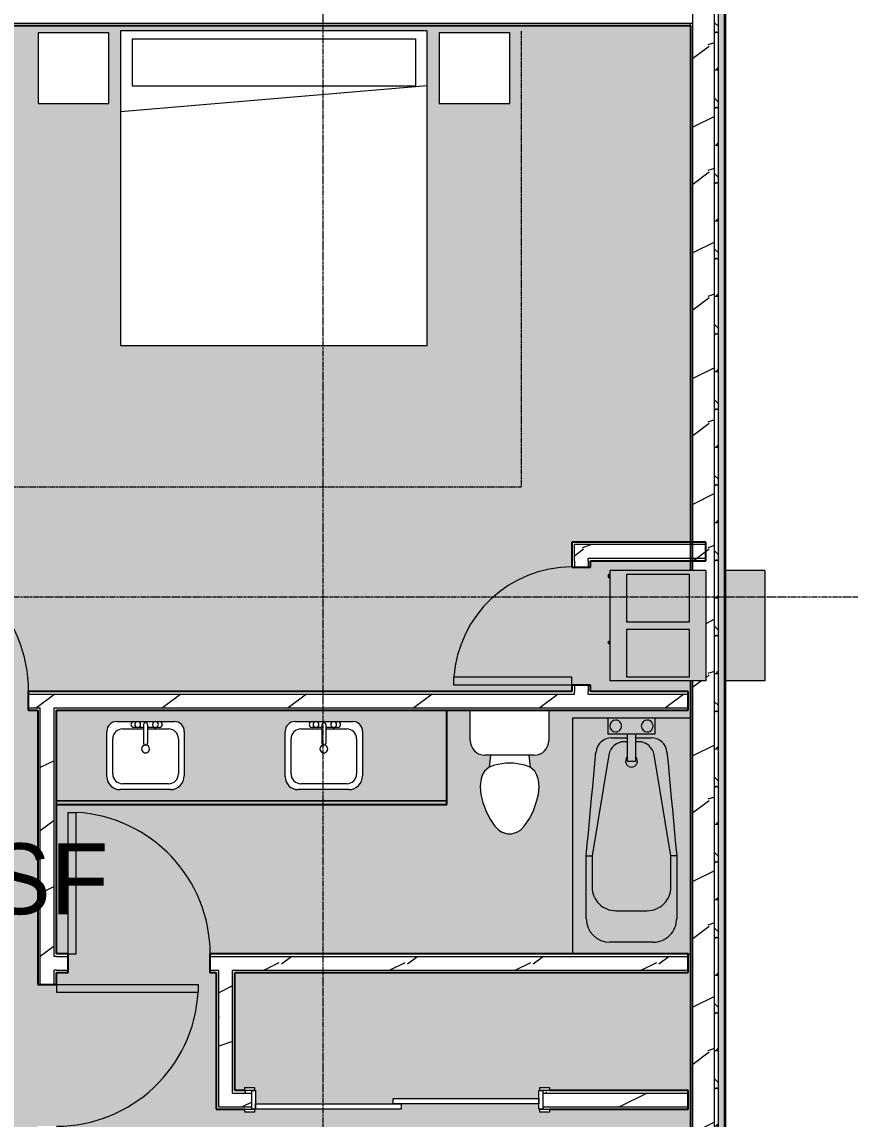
# Model space of a CAD drawing. Header units: inches. Extents: x -4414 to -113, y 9396 to 12816.
# Drawn here: x -2240.8 to -2030.2, y 11401.8 to 11680.9 of the extents above; entities that cross this region are included whole.
import ezdxf

# ---------------------------------------------------------------- set-up
doc = ezdxf.new("R2010")
doc.units = ezdxf.units.IN
doc.header["$MEASUREMENT"] = 0
doc.linetypes.add('Dash 1_16_', pattern=[0.125, 0.0625, -0.0625])
doc.linetypes.add('Grid Line 1_2_', pattern=[0.875, 0.5, -0.125, 0.125, -0.125])
for name, color, linetype, lineweight in [('0-1', 7, 'Continuous', 5), ('0-2', 7, 'Continuous', 9), ('A-AREA-IDEN', 2, 'Continuous', 9), ('A-AREA-PATT-5', 254, 'Continuous', 9), ('A-DOOR-1', 7, 'Continuous', 9), ('A-DOOR-2', 90, 'Continuous', 13), ('A-DOOR-FRAM-1', 90, 'Continuous', 13), ('A-WALL', 113, 'Continuous', 9), ('A-WALL-3', 250, 'Continuous', 25), ('A-WALL-4', 7, 'Continuous', 9), ('A-WALL-5', 113, 'Continuous', 5), ('A-WALL-6', 113, 'Continuous', 25), ('A-WALL-PATT-1', 8, 'Continuous', 9), ('A-WALL-PATT-2', 7, 'Continuous', 9), ('A-WALL-PATT-3', 111, 'Continuous', 9), ('I-FURN-1', 7, 'Continuous', 9), ('I-FURN-HDLN-1', 9, 'Dash 1_16_', 9), ('I-WALL-1', 2, 'Continuous', 25), ('M-EQPM-1', 8, 'Continuous', 9), ('M-EQPM-2', 7, 'Continuous', 9), ('P-SANR-FIXT-1', 7, 'Continuous', 9), ('P-SANR-FIXT-3', 9, 'Continuous', 9), ('Q-CASE-1', 9, 'Continuous', 9), ('Q-CASE-2', 250, 'Continuous', 25), ('Q-CASE-3', 7, 'Continuous', 9), ('S-GRID-1', 1, 'Grid Line 1_2_', 9)]:
    doc.layers.add(name, color=color, linetype=linetype, lineweight=lineweight)
doc.styles.add('Century Gothic', font='ufonts.com_century-gothic.ttf', dxfattribs={"height": 18})
pattern_1 = [(216.87, (12.795, 31.987), (95.9612857, 63.9749714), [15.994, -143.942]), (206.565, (31.987, 22.391), (-31.986981, -31.986924), [35.763, -35.763]), (198.435, (31.987, 6.397), (-63.974746, -31.987128), [20.231, -80.922])]
pattern_2 = [(0, (0, 0), (61.44, 15.36), [2.534, -43.546, 2.534, -43.546, -245.76]), (0, (0, 0), (61.44, 15.36), [-92.16, 2.534, -89.626, 2.534, -43.546, -107.52]), (0, (0, 0), (61.44, 15.36), [-230.4, 2.534, -28.186, 2.534, -74.266]), (120, (23.04, 7.68), (-44.02215, 45.5286), [2.534, -43.546, 2.534, -43.546, -245.76]), (120, (23.04, 7.68), (-44.02215, 45.5286), [-92.16, 2.534, -89.626, 2.534, -43.546, -107.52]), (120, (23.04, 7.68), (-44.02215, 45.5286), [-230.4, 2.534, -28.186, 2.534, -74.266]), (240, (30.72, 38.4), (-17.41785, -60.8886), [2.534, -43.546, 2.534, -43.546, -245.76]), (240, (30.72, 38.4), (-17.41785, -60.8886), [-92.16, 2.534, -89.626, 2.534, -43.546, -107.52]), (240, (30.72, 38.4), (-17.41785, -60.8886), [-230.4, 2.534, -28.186, 2.534, -74.266])]

# ---------------------------------------------------------------- blocks, each defined once
blk = doc.blocks.new('Single-Flush - 36_ x 84_-1372824-FLOOR PLAN - 2ND FLOOR')
at = {"layer": 'A-DOOR-1'}
blk.add_arc((18, -2.37), 36.07, 180, 266.8211, dxfattribs=at)
at = {"layer": 'A-DOOR-2'}
for p, q in [((16, -2.37), (16, -38.39)), ((18, -2.37), (16, -2.37)), ((18, -2.37), (18, -38.39)), ((18, -38.39), (16, -38.39))]:
    blk.add_line(p, q, dxfattribs=at)
blk = doc.blocks.new('Bed-Standard - King 78_ x 80_-V28-FLOOR PLAN - 2ND FLOOR')
at = {"layer": 'I-FURN-1'}
for p, q in [((49.69, 38.2), (-28.31, 38.2)), ((-28.31, 38.2), (-28.31, -41.8)), ((49.69, -41.8), (49.69, 38.2)), ((-25.31, 36.2), (-25.31, 24.2)), ((-25.31, 36.2), (46.69, 36.2)), ((46.69, 36.2), (46.69, 24.2)), ((49.69, 24.2), (-28.31, 17.63)), ((-25.31, 24.2), (46.69, 24.2)), ((-28.31, -41.8), (49.69, -41.8))]:
    blk.add_line(p, q, dxfattribs=at)
at = {"layer": 'I-FURN-HDLN-1'}
for p, q in [((73.69, -77.8), (73.69, 38.2)), ((-64.31, -19.8), (-64.31, -54.8)), ((-64.31, -77.39), (-64.31, -77.8)), ((-64.31, -77.8), (73.69, -77.8))]:
    blk.add_line(p, q, dxfattribs=at)
blk = doc.blocks.new('Table-Night Stand - 18_ x 18_ x 24_-1352623-FLOOR PLAN - 2ND FLOOR')
at = {"layer": 'I-FURN-1'}
for p, q in [((18.15, 18), (0.15, 18)), ((0.15, 18), (0.15, 0)), ((18.15, 0), (18.15, 18)), ((0.15, 0), (18.15, 0))]:
    blk.add_line(p, q, dxfattribs=at)
blk = doc.blocks.new('FOLDING_SLIDING CLOSET - 72_ x 80_-1372885-FLOOR PLAN - 2ND FLOOR')
at = {"layer": 'A-DOOR-1'}
for p, q in [((-38.75, 3.25), (-36.25, 3.25)), ((-38.75, 2.5), (-38.75, 3.25)), ((-36.25, 3.25), (-36.25, 2.5)), ((36.25, 3.25), (38.75, 3.25)), ((36.25, 2.5), (36.25, 3.25)), ((38.75, 3.25), (38.75, 2.5)), ((-36.25, 2.5), (-38.75, 2.5)), ((38.75, 2.5), (36.25, 2.5)), ((-38.75, -2.25), (-36.25, -2.25)), ((-38.75, -3), (-38.75, -2.25)), ((-36.25, -2.25), (-36.25, -3)), ((36.25, -2.25), (38.75, -2.25)), ((36.25, -3), (36.25, -2.25)), ((38.75, -2.25), (38.75, -3)), ((-36.25, -3), (-38.75, -3)), ((38.75, -3), (36.25, -3))]:
    blk.add_line(p, q, dxfattribs=at)
at = {"layer": 'A-DOOR-2'}
for p, q in [((-1, 0.5), (36, 0.5)), ((-1, -0.875), (-1, 0.5)), ((36, 0.5), (36, -0.875)), ((-36, -0.875), (1, -0.875)), ((-36, -2.25), (-36, -0.875)), ((1, -2.25), (-36, -2.25)), ((36, -0.875), (-1, -0.875)), ((1, -0.875), (1, -2.25))]:
    blk.add_line(p, q, dxfattribs=at)
at = {"layer": 'A-DOOR-FRAM-1'}
for p, q in [((-37, 2.5), (-36, 2.5)), ((-37, -2.25), (-37, 2.5)), ((-36, 2.5), (-36, -2.25)), ((36, 2.5), (37, 2.5)), ((36, -2.25), (36, 2.5)), ((37, 2.5), (37, -2.25)), ((-36, -2.25), (-37, -2.25)), ((37, -2.25), (36, -2.25))]:
    blk.add_line(p, q, dxfattribs=at)
blk = doc.blocks.new('M_Sink Vanity-Square - 500 x 440mm-1372835-FLOOR PLAN - 2ND FLOOR')
at = {"layer": 'P-SANR-FIXT-1'}
for p, q in [((-5.72, 10.23), (7.14, 10.23)), ((-5.72, 10.23), (7.14, 10.23)), ((-5.22, 8.73), (6.46, 8.73)), ((-9.22, -4.59), (-9.22, 6.73)), ((-9.22, -4.59), (-9.22, 6.73)), ((-7.72, -2.72), (-7.72, 6.23)), ((8.96, 6.23), (8.96, -2.72)), ((10.46, 6.91), (10.46, -4.59)), ((10.46, 6.91), (10.46, -4.59)), ((0.12, -6.33), (0.12, -1.59)), ((1.12, -6.33), (1.12, -1.59)), ((0.12, -5.22), (-5.22, -5.22)), ((6.46, -5.22), (1.12, -5.22)), ((7.96, -7.09), (-6.72, -7.09)), ((7.96, -7.09), (-6.72, -7.09)), ((-2.88, -5.59), (0.12, -5.59)), ((3.62, -7.09), (-2.88, -7.09)), ((1.12, -5.59), (3.62, -5.59))]:
    blk.add_line(p, q, dxfattribs=at)
for centre, radius, start, end in [((-5.72, 6.73), 3.5, 90, 180), ((-5.72, 6.73), 3.5, 90, 180), ((-5.22, 6.23), 2.5, 90, 180), ((6.46, 6.23), 2.5, 360, 90), ((7.14, 6.91), 3.32, 0, 90), ((7.14, 6.91), 3.32, 360, 90), ((0.62, -0.13), 1, 360, 180), ((-5.22, -2.72), 2.5, 180, 270), ((0.62, -0.13), 1, 180, 0), ((0.62, -1.59), 0.5, 360, 180), ((6.46, -2.72), 2.5, 270, 360), ((-6.72, -4.59), 2.5, 180, 270), ((-6.72, -4.59), 2.5, 180, 270), ((7.96, -4.59), 2.5, 270, 0), ((7.96, -4.59), 2.5, 270, 0), ((-2.88, -6.34), 0.75, 90, 270), ((-1.88, -6.34), 0.75, 360, 180), ((-1.88, -6.34), 0.75, 180, 0), ((0.62, -6.33), 0.5, 180, 0), ((2.62, -6.34), 0.75, 0, 180), ((2.62, -6.34), 0.75, 180, 0), ((3.62, -6.34), 0.75, 270, 90)]:
    blk.add_arc(centre, radius, start, end, dxfattribs=at)
blk = doc.blocks.new('Toilet-Domestic-3D - Toilet-Domestic-3D-1352612-FLOOR PLAN - 2ND FLOOR')
at = {"layer": 'P-SANR-FIXT-1'}
for p, q in [((-9.98, 11.75), (-9.98, 19.48)), ((9.98, 19.48), (9.98, 11.75)), ((6.25, 8.02), (-6.25, 8.02)), ((-4.86, 8.02), (-5.21, 5)), ((-1, 6), (-3.84, 5.5)), ((1, 6), (-1, 6)), ((3.84, 5.5), (1, 6)), ((4.86, 8.02), (5.21, 5)), ((-6.97, 3), (-7.24, 2)), ((-6.4, 4), (-6.97, 3)), ((-5.21, 5), (-6.4, 4)), ((-3.84, 5.5), (-5.21, 5)), ((5.21, 5), (3.84, 5.5)), ((6.4, 4), (5.21, 5)), ((6.97, 3), (6.4, 4)), ((7.24, 2), (6.97, 3)), ((-7.41, 1), (-7.5, 0)), ((-7.5, 0), (-7.33, -1.99)), ((-7.24, 2), (-7.41, 1)), ((7.41, 1), (7.24, 2)), ((7.33, -1.99), (7.5, 0)), ((7.5, 0), (7.41, 1)), ((-7.33, -1.99), (-6.79, -4)), ((6.79, -4), (7.33, -1.99)), ((-6.79, -4), (-6.06, -6)), ((6.06, -6), (6.79, -4)), ((-6.06, -6), (-5.13, -8)), ((-5.13, -8), (-3.74, -10)), ((3.74, -10), (5.13, -8)), ((5.13, -8), (6.06, -6)), ((-3.74, -10), (-2.74, -11)), ((-2.74, -11), (-1.87, -11.5)), ((1.87, -11.5), (2.74, -11)), ((2.74, -11), (3.74, -10)), ((-1.87, -11.5), (-0.5, -12)), ((-0.5, -12), (0.5, -12)), ((0.5, -12), (1.87, -11.5))]:
    blk.add_line(p, q, dxfattribs=at)
for centre, start, end in [((-6.25, 11.75), 180, 270), ((6.25, 11.75), 270, 360)]:
    blk.add_arc(centre, 3.73, start, end, dxfattribs=at)
blk = doc.blocks.new('OD_CW_Base Cabinet - OD_CW_Base Cabinet-1420815-FLOOR PLAN - 2ND FLOOR')
at = {"layer": 'Q-CASE-1'}
h = blk.add_hatch(color=256, dxfattribs=at)
h.paths.add_polyline_path([(86.35, 1), (99.95, 1), (99.95, 24), (0.74, 24), (0.74, 1), (78.57, 1)], flags=0)
h.paths.add_polyline_path([(29.73, 3.8), (16.86, 3.8), (16.01, 3.92), (15.2, 4.25), (14.52, 4.77), (13.99, 5.46), (13.66, 6.26), (13.54, 7.12), (13.63, 19.27), (13.88, 19.88), (14.28, 20.39), (14.79, 20.79), (15.4, 21.04), (16.04, 21.13), (31.38, 21.04), (31.98, 20.79), (32.5, 20.39), (32.89, 19.88), (33.14, 19.27), (33.23, 18.63), (33.23, 7.3), (33.11, 6.4), (32.76, 5.55), (32.2, 4.83), (31.48, 4.27), (30.63, 3.92)], flags=0)
h.paths.add_polyline_path([(75.07, 3.8), (62.21, 3.8), (61.35, 3.92), (60.55, 4.25), (59.86, 4.77), (59.33, 5.46), (59, 6.26), (58.89, 7.12), (58.97, 19.27), (59.22, 19.88), (59.62, 20.39), (60.14, 20.79), (60.74, 21.04), (61.39, 21.13), (76.72, 21.04), (77.32, 20.79), (77.84, 20.39), (78.24, 19.88), (78.49, 19.27), (78.57, 18.63), (78.57, 7.3), (78.45, 6.4), (78.1, 5.55), (77.55, 4.83), (76.82, 4.27), (75.98, 3.92)], flags=0)
blk.add_hatch(color=256, dxfattribs=at).paths.add_polyline_path([(99.95, 0), (99.95, 1), (0.74, 1), (0.74, 0), (86.35, 0)], flags=0)
at = {"layer": 'Q-CASE-2'}
for p, q in [((99.95, 0), (99.95, 24)), ((0.74, 0), (99.95, 0))]:
    blk.add_line(p, q, dxfattribs=at)
at = {"layer": 'Q-CASE-3'}
for p, q in [((99.95, 24), (99.95, 1)), ((0.74, 1), (99.95, 1)), ((99.95, 1), (0.74, 1)), ((99.95, 0), (0.74, 0)), ((99.95, 1), (99.95, 0))]:
    blk.add_line(p, q, dxfattribs=at)
blk = doc.blocks.new('Bath Tub - Maestro - 60_x30_-V31-FLOOR PLAN - 2ND FLOOR')
at = {"layer": 'P-SANR-FIXT-3'}
for points in [[(60, 12.7), (60, 30), (0, 30), (0, 21), (4, 21), (4, 16), (5, 16), (5.06, 20.74), (5.21, 21.33), (5.48, 21.94), (5.83, 22.49), (6.27, 22.97), (6.79, 23.38), (7.36, 23.69), (7.98, 23.91), (9.35, 24.09), (35, 26.5), (51, 26.5), (52.55, 26.3), (54, 25.7), (55.24, 24.74), (56.2, 23.5), (56.8, 22.05), (57, 20.5), (57, 9.5), (56.91, 8.46), (56.64, 7.45), (56.2, 6.5), (55.6, 5.64), (54.86, 4.9), (53.81, 4.22), (53.05, 3.86), (52.04, 3.59), (51, 3.5), (35, 3.5), (7.98, 6.09), (7.36, 6.31), (6.79, 6.62), (6.27, 7.03), (5.83, 7.51), (5.48, 8.06), (5.21, 8.67), (5.05, 9.3), (5, 9.96), (5, 14), (4, 13.96), (4, 9), (0, 9), (0, 0), (60, 0), (60, 3.5)], [(35, 25), (35, 26.5), (8.63, 24.03), (9.35, 20.74), (34.79, 24.97)], [(51, 26.5), (35, 26.5), (35, 25), (43.05, 25.01), (49.91, 26.3)], [(57, 20.5), (56.8, 22.05), (56.2, 23.5), (55.24, 24.74), (53.81, 25.77), (52.55, 26.3), (51, 26.5), (43.05, 24.99), (44.55, 24.8), (46, 24.2), (47.24, 23.24), (48.2, 22), (48.8, 20.5), (49, 19), (56.8, 20.46)], [(9.35, 20.74), (8.63, 24.03), (7.98, 23.91), (7.35, 23.69), (6.74, 23.34), (6.27, 22.97), (5.72, 22.32), (5.48, 21.94), (5.21, 21.33), (5.05, 20.7), (5.05, 19.87), (6, 16.8), (6.24, 18.17), (6.98, 19.41), (8.2, 20.34), (9.22, 20.7)], [(49, 12.7), (49, 19), (48.8, 20.55), (48.16, 22.05), (47.03, 23.4), (46, 24.2), (44.55, 24.8), (43, 25), (34.79, 24.97), (9.22, 20.7), (8.03, 20.28), (6.82, 19.17), (6.24, 18.17), (6, 16.8), (6, 16), (10.94, 16), (10.94, 14), (6, 14), (6, 13.2), (6.24, 11.83), (6.98, 10.59), (8.03, 9.72), (9.35, 9.26), (35, 5), (43.05, 5.01), (44.55, 5.2), (46.03, 5.83), (47.28, 6.81), (48.2, 8), (48.8, 9.5), (49, 11)], [(57, 12.7), (57, 20.5), (49, 19), (49, 11), (57, 9.5), (57, 10.25)], [(10.94, 16), (4, 16), (4, 14), (10.94, 14)], [(9.35, 9.26), (8.03, 9.72), (6.95, 10.62), (6.24, 11.83), (6, 13.2), (5, 9.96), (5.05, 9.3), (5.24, 8.6), (5.72, 7.68), (5.87, 7.47), (6.33, 6.98), (6.79, 6.62), (7.36, 6.31), (8, 6.08), (8.63, 5.97), (9.22, 8.67)], [(35, 4.09), (35, 5), (9.35, 9.26), (8.63, 5.97), (35, 3.5), (35, 3.77)], [(57, 9.5), (49, 11), (48.8, 9.45), (48.12, 7.9), (47.24, 6.76), (46, 5.8), (44.55, 5.2), (43.07, 4.99), (51, 3.5), (52.04, 3.59), (53.05, 3.86), (54, 4.3), (54.86, 4.9), (55.72, 5.83), (56.34, 6.81), (56.76, 7.9), (56.93, 8.66)], [(51, 3.5), (43, 5), (35, 5), (35, 3.5), (49, 3.5)]]:
    blk.add_hatch(color=256, dxfattribs=at).paths.add_polyline_path(points, flags=0)
h = blk.add_hatch(color=256, dxfattribs=at)
h.paths.add_polyline_path([(4, 10.84), (4, 21), (0, 21), (0, 9), (4, 9), (4, 10.62)], flags=0)
h.paths.add_polyline_path([(3.5, 11), (3.45, 10.61), (3.3, 10.25), (3.06, 9.94), (2.75, 9.7), (2.39, 9.55), (2, 9.5), (1.61, 9.55), (1.25, 9.7), (0.94, 9.94), (0.7, 10.25), (0.55, 10.61), (0.5, 11), (0.55, 11.39), (0.7, 11.75), (0.94, 12.06), (1.25, 12.3), (1.61, 12.45), (2, 12.5), (2.39, 12.45), (2.75, 12.3), (3.06, 12.06), (3.33, 11.67), (3.45, 11.39)], flags=0)
h.paths.add_polyline_path([(3.5, 19), (3.33, 18.33), (3.3, 18.25), (3.02, 17.91), (2.75, 17.7), (2.39, 17.55), (2, 17.5), (1.61, 17.55), (1.25, 17.7), (0.94, 17.94), (0.7, 18.25), (0.55, 18.61), (0.5, 19), (0.55, 19.39), (0.7, 19.75), (0.94, 20.06), (1.25, 20.3), (1.61, 20.45), (2, 20.5), (2.39, 20.45), (2.75, 20.3), (3.06, 20.06), (3.3, 19.75), (3.45, 19.39)], flags=0)
h = blk.add_hatch(color=256, dxfattribs=at)
h.paths.add_polyline_path([(3.5, 11), (3.33, 11.67), (3.3, 11.75), (3.06, 12.06), (2.75, 12.3), (2.39, 12.45), (2, 12.5), (1.61, 12.45), (1.25, 12.3), (0.94, 12.06), (0.7, 11.75), (0.55, 11.39), (0.5, 11), (0.55, 10.61), (0.7, 10.25), (0.94, 9.94), (1.25, 9.7), (1.61, 9.55), (2, 9.5), (2.39, 9.55), (2.75, 9.7), (3.06, 9.94), (3.3, 10.25), (3.45, 10.61)], flags=0)
h.paths.add_polyline_path([(3.5, 19), (3.45, 19.39), (3.3, 19.75), (3.06, 20.06), (2.75, 20.3), (2.38, 20.45), (2, 20.5), (1.61, 20.45), (1.25, 20.3), (0.94, 20.06), (0.7, 19.75), (0.55, 19.39), (0.5, 19), (0.55, 18.61), (0.7, 18.25), (0.94, 17.94), (1.25, 17.7), (1.61, 17.55), (2, 17.5), (2.39, 17.55), (3.02, 17.91), (3.06, 17.94), (3.33, 18.33), (3.45, 18.61)], flags=0)
h = blk.add_hatch(color=256, dxfattribs=at)
h.paths.add_polyline_path([(6, 16), (5.92, 17.06), (5, 20.04), (5, 16), (5.76, 16)], flags=0)
h.paths.add_polyline_path([(6, 13.2), (6, 14), (5, 14), (5.05, 10.13), (5.84, 12.7)], flags=0)
at = {"layer": 'P-SANR-FIXT-1'}
for p, q in [((0, 30), (0, 21)), ((60, 29.37), (60, 30)), ((35, 26.5), (51, 26.5)), ((35, 26.5), (35, 25)), ((35, 25), (9.35, 20.74)), ((43, 25), (35, 25)), ((4, 21), (0, 21)), ((0, 21), (0, 9)), ((4, 16), (4, 21)), ((5, 16), (5, 20.04)), ((57, 20.5), (57, 9.5)), ((6, 16.8), (6, 16)), ((49, 11), (49, 19)), ((4, 14), (4, 16)), ((4, 16), (10.94, 16)), ((4, 9), (4, 14)), ((10.94, 14), (4, 14)), ((5, 9.96), (5, 14)), ((6, 14), (6, 13.2)), ((10.94, 14), (10.94, 16)), ((0, 9), (0, 0)), ((0, 9), (4, 9)), ((9.35, 9.26), (35, 5)), ((35, 3.5), (35, 5)), ((35, 5), (43, 5)), ((51, 3.5), (35, 3.5)), ((0, 0), (60, 0))]:
    blk.add_line(p, q, dxfattribs=at)
at = {"layer": 'P-SANR-FIXT-1', "flags": 128}
for points in [[(8.63, 24.03), (11.56, 24.3), (14.49, 24.58), (17.42, 24.85), (20.35, 25.13), (23.28, 25.4), (26.21, 25.68), (29.14, 25.95), (32.07, 26.23), (35, 26.5)], [(35, 3.5), (32.07, 3.77), (29.14, 4.05), (26.21, 4.32), (23.28, 4.6), (20.35, 4.87), (17.42, 5.15), (14.49, 5.42), (11.56, 5.7), (8.63, 5.97)]]:
    blk.add_lwpolyline(points, dxfattribs=at)
at = {"layer": 'P-SANR-FIXT-1'}
for centre, radius, start, end in [((51, 20.5), 6, 360, 90), ((9, 20.04), 4, 95.3558, 180), ((43, 19), 6, 360, 90), ((2, 19), 1.5, 360, 180), ((10, 16.8), 4, 99.4223, 180), ((2, 19), 1.5, 180, 360), ((10.94, 15), 1.5, 360, 135), ((10.94, 15), 1.5, 225, 360), ((2, 11), 1.5, 360, 180), ((10, 13.2), 4, 180, 260.5777), ((2, 11), 1.5, 180, 360), ((9, 9.96), 4, 180, 264.6442), ((43, 11), 6, 270, 0), ((51, 9.5), 6, 270, 360)]:
    blk.add_arc(centre, radius, start, end, dxfattribs=at)
blk = doc.blocks.new('HVAC_SPVU_AlliedAir_MGE4 - HVAC_SPVU_AlliedAir_MGE4-1352620-FLOOR PLAN - 2ND FLOOR')
at = {"layer": 'M-EQPM-1'}
for points in [[(-14, 27.12), (-14, 17.12), (14, 17.12), (14, 27.12), (-8.59, 27.12)], [(-12.89, -12.63), (-12.36, -12.63), (-12.44, -12.13), (-12.89, -12.13)], [(4.19, -12.13), (4.25, -12.63), (4.31, -12.63), (4.25, -12.13)]]:
    blk.add_hatch(color=256, dxfattribs=at).paths.add_polyline_path(points, flags=0)
h = blk.add_hatch(color=256, dxfattribs=at)
h.paths.add_polyline_path([(-14, 12.12), (-14, -12.13), (14, -12.13), (14, 12.12), (-13, 12.12)], flags=0)
h.paths.add_polyline_path([(-13, 8), (-1, 8), (-1, -8), (-13, -8), (-13, 1.75)], flags=0)
h.paths.add_polyline_path([(1, -8), (1, 8), (13, 8), (13, -8)], flags=0)
h = blk.add_hatch(color=256, dxfattribs=at)
h.paths.add_polyline_path([(-13, -8), (-1, -8), (-1, 8), (-13, 8), (-13, 1.75)], flags=0)
h.paths.add_polyline_path([(1, 8), (1, -8), (13, -8), (13, 8)], flags=0)
at = {"layer": 'M-EQPM-2'}
for p, q in [((-14, 27.12), (14, 27.12)), ((-14, 27.12), (-14, 17.12)), ((14, 27.12), (14, 17.12)), ((-14, 12.12), (14, 12.12)), ((-14, 12.12), (-14, -12.13)), ((14, 12.12), (14, -12.13)), ((-1, 8), (-13, 8)), ((-13, 8), (-13, -8)), ((-1, -8), (-1, 8)), ((13, 8), (1, 8)), ((1, 8), (1, -8)), ((13, -8), (13, 8)), ((-13, -8), (-1, -8)), ((1, -8), (13, -8)), ((14, -12.13), (-14, -12.13)), ((-13, -12.13), (-13, -12.63)), ((-12.25, -12.63), (-13, -12.63)), ((-13, -12.63), (-12.89, -12.63)), ((-12.36, -12.63), (-12.25, -12.63)), ((-12.25, -12.63), (-12.25, -12.13)), ((4, -12.13), (4, -12.63)), ((4.5, -12.63), (4, -12.63)), ((4, -12.63), (4.19, -12.63)), ((4.31, -12.63), (4.5, -12.63)), ((4.5, -12.63), (4.5, -12.13))]:
    blk.add_line(p, q, dxfattribs=at)
blk = doc.blocks.new('Single-Flush - 30_ x 84_-1372859-FLOOR PLAN - 2ND FLOOR')
at = {"layer": 'A-DOOR-1'}
blk.add_arc((15, -2.375), 30.067, 180, 266.18593, dxfattribs=at)
at = {"layer": 'A-DOOR-2'}
for p, q in [((13, -2.375), (13, -32.375)), ((15, -2.375), (13, -2.375)), ((15, -2.375), (15, -32.375)), ((15, -32.375), (13, -32.375))]:
    blk.add_line(p, q, dxfattribs=at)
blk = doc.blocks.new('1750 Ox - Unit Layouts_rvt-1-FLOOR PLAN - 2ND FLOOR')
at = {"layer": 'A-WALL-PATT-1'}
h = blk.add_hatch(dxfattribs=at)
h.set_pattern_fill('FP_1', color=256, style=0, pattern_type=2)
h.set_pattern_definition(pattern_1)
h.paths.add_polyline_path([(-2100.32, 11544.46), (-2070.8, 11544.46), (-2070.8, 11547.96), (-2100.32, 11547.96)], flags=0)
h = blk.add_hatch(dxfattribs=at)
h.set_pattern_fill('FP_1', color=256, style=0, pattern_type=2)
h.set_pattern_definition(pattern_1)
h.paths.add_polyline_path([(-2350.44, 11506.44), (-2339.44, 11506.44), (-2339.44, 11509.94), (-2350.44, 11509.94)], flags=0)
h.paths.add_polyline_path([(-2289.44, 11506.44), (-2275.19, 11506.44), (-2275.19, 11509.94), (-2289.44, 11509.94)], flags=0)
h.paths.add_polyline_path([(-2204.68, 11506.44), (-2071.42, 11506.44), (-2071.42, 11509.94), (-2239.19, 11509.94), (-2239.19, 11506.44), (-2220.32, 11506.44)], flags=0)
h = blk.add_hatch(dxfattribs=at)
h.set_pattern_fill('FP_1', color=256, style=0, pattern_type=2)
h.set_pattern_definition(pattern_1)
h.paths.add_polyline_path([(-2236.13, 11250.26), (-2232.63, 11250.26), (-2232.63, 11400.06), (-2236.13, 11400.06), (-2236.13, 11256.25)], flags=0)
h.paths.add_polyline_path([(-2232.63, 11436.06), (-2232.63, 11506.44), (-2236.13, 11506.44), (-2236.13, 11436.06)], flags=0)
h = blk.add_hatch(dxfattribs=at)
h.set_pattern_fill('FP_1', color=256, style=0, pattern_type=2)
h.set_pattern_definition(pattern_1)
h.paths.add_polyline_path([(-2232.63, 11439.69), (-2229, 11439.69), (-2229, 11443.19), (-2232.63, 11443.19)], flags=0)
h.paths.add_polyline_path([(-2088.1, 11439.69), (-2071.42, 11439.69), (-2071.42, 11443.19), (-2193, 11443.19), (-2193, 11439.69), (-2106.84, 11439.69)], flags=0)
h = blk.add_hatch(dxfattribs=at)
h.set_pattern_fill('FP_1', color=256, style=0, pattern_type=2)
h.set_pattern_definition(pattern_1)
h.paths.add_polyline_path([(-2187.25, 11408.44), (-2187.25, 11439.69), (-2190.75, 11439.69), (-2190.75, 11408.44)], flags=0)
h = blk.add_hatch(dxfattribs=at)
h.set_pattern_fill('FP_1', color=256, style=0, pattern_type=2)
h.set_pattern_definition(pattern_1)
h.paths.add_polyline_path([(-2190.75, 11404.94), (-2182.37, 11404.94), (-2182.37, 11408.44), (-2190.75, 11408.44)], flags=0)
h.paths.add_polyline_path([(-2108.37, 11404.94), (-2071.42, 11404.94), (-2071.42, 11408.44), (-2108.37, 11408.44)], flags=0)
at = {"layer": 'A-WALL-PATT-2'}
h = blk.add_hatch(dxfattribs=at)
h.set_pattern_fill('FP_2', color=256, style=0, pattern_type=2)
h.set_pattern_definition(pattern_2)
h.paths.add_polyline_path([(-2236.76, 11250.45), (-2236.13, 11250.45), (-2236.13, 11400.06), (-2236.76, 11400.06), (-2236.76, 11250.45)], flags=0)
h.paths.add_polyline_path([(-2236.13, 11436.06), (-2236.13, 11505.81), (-2236.76, 11505.81), (-2236.76, 11436.06)], flags=0)
h = blk.add_hatch(dxfattribs=at)
h.set_pattern_fill('FP_2', color=256, style=0, pattern_type=2)
h.set_pattern_definition(pattern_2)
h.paths.add_polyline_path([(-2232.63, 11250.45), (-2232.01, 11250.45), (-2232.01, 11400.06), (-2232.63, 11400.06), (-2232.63, 11250.45)], flags=0)
h.paths.add_polyline_path([(-2232.63, 11436.06), (-2232.01, 11436.06), (-2232.01, 11439.69), (-2232.63, 11439.69), (-2232.63, 11438.96)], flags=0)
h.paths.add_polyline_path([(-2232.63, 11443.19), (-2232.01, 11443.19), (-2232.01, 11505.81), (-2232.63, 11505.81), (-2232.63, 11471.53)], flags=0)
h = blk.add_hatch(dxfattribs=at)
h.set_pattern_fill('FP_2', color=256, style=0, pattern_type=2)
h.set_pattern_definition(pattern_2)
h.paths.add_polyline_path([(-2191.37, 11404.94), (-2190.75, 11404.94), (-2190.75, 11439.06), (-2191.37, 11439.06), (-2191.37, 11404.99)], flags=0)
h = blk.add_hatch(dxfattribs=at)
h.set_pattern_fill('FP_2', color=256, style=0, pattern_type=2)
h.set_pattern_definition(pattern_2)
h.paths.add_polyline_path([(-2182.37, 11408.44), (-2182.37, 11409.06), (-2187.25, 11409.06), (-2187.25, 11408.44), (-2184.12, 11408.44)], flags=0)
h.paths.add_polyline_path([(-2100.09, 11408.44), (-2071.42, 11408.44), (-2071.42, 11409.06), (-2108.37, 11409.06), (-2108.37, 11408.44), (-2106.62, 11408.44)], flags=0)
at = {"layer": 'A-WALL-3'}
for p, q in [((-2066.92, 11548.59), (-2100.95, 11548.59)), ((-2100.95, 11548.59), (-2100.95, 11547.96)), ((-2100.95, 11547.96), (-2100.95, 11543.84)), ((-2066.92, 11543.84), (-2066.92, 11548.59)), ((-2100.95, 11543.84), (-2100.95, 11542.2)), ((-2100.95, 11542.2), (-2096.2, 11542.2)), ((-2096.2, 11543.84), (-2066.92, 11543.84)), ((-2096.2, 11542.2), (-2096.2, 11543.84)), ((-2096.2, 11512.2), (-2100.95, 11512.2)), ((-2100.95, 11512.2), (-2100.95, 11510.56)), ((-2096.2, 11510.56), (-2096.2, 11512.2)), ((-2100.95, 11510.56), (-2239.19, 11510.56)), ((-2239.19, 11510.56), (-2239.19, 11505.81)), ((-2071.42, 11510.56), (-2096.2, 11510.56)), ((-2071.42, 11505.81), (-2071.42, 11510.56)), ((-2239.19, 11505.81), (-2236.76, 11505.81)), ((-2236.76, 11505.81), (-2236.76, 11436.06)), ((-2232.01, 11505.81), (-2071.42, 11505.81)), ((-2232.01, 11443.81), (-2232.01, 11505.81)), ((-2229, 11443.81), (-2232.01, 11443.81)), ((-2229, 11439.06), (-2229, 11443.81)), ((-2071.42, 11443.81), (-2193, 11443.81)), ((-2193, 11443.81), (-2193, 11439.06)), ((-2071.42, 11439.06), (-2071.42, 11443.81)), ((-2232.01, 11439.06), (-2229, 11439.06)), ((-2232.01, 11436.06), (-2232.01, 11439.06)), ((-2193, 11439.06), (-2191.37, 11439.06)), ((-2191.37, 11439.06), (-2191.37, 11409.06)), ((-2186.62, 11439.06), (-2071.42, 11439.06)), ((-2186.62, 11409.06), (-2186.62, 11439.06)), ((-2236.76, 11436.06), (-2232.01, 11436.06)), ((-2191.37, 11409.06), (-2191.37, 11404.94)), ((-2184.12, 11409.06), (-2186.62, 11409.06)), ((-2071.42, 11409.06), (-2106.62, 11409.06)), ((-2071.42, 11404.31), (-2071.42, 11409.06)), ((-2191.37, 11404.94), (-2191.37, 11404.31)), ((-2191.37, 11404.31), (-2184.12, 11404.31)), ((-2106.62, 11404.31), (-2071.42, 11404.31))]:
    blk.add_line(p, q, dxfattribs=at)
at = {"layer": 'A-WALL-4'}
for p, q in [((-2066.92, 11547.96), (-2100.32, 11547.96)), ((-2100.32, 11544.46), (-2100.32, 11547.96)), ((-2100.32, 11543.84), (-2100.32, 11544.46)), ((-2066.92, 11544.46), (-2096.82, 11544.46)), ((-2096.82, 11543.84), (-2096.82, 11544.46)), ((-2100.32, 11543.84), (-2100.32, 11542.2)), ((-2096.82, 11543.84), (-2096.82, 11542.2)), ((-2100.32, 11512.2), (-2100.32, 11510.56)), ((-2096.82, 11512.2), (-2096.82, 11510.56)), ((-2239.19, 11509.94), (-2100.32, 11509.94)), ((-2100.32, 11509.94), (-2100.32, 11510.56)), ((-2096.82, 11509.94), (-2096.82, 11510.56)), ((-2096.82, 11509.94), (-2071.42, 11509.94)), ((-2239.19, 11506.44), (-2236.13, 11506.44)), ((-2236.13, 11505.81), (-2236.13, 11506.44)), ((-2236.13, 11436.06), (-2236.13, 11505.81)), ((-2232.63, 11506.44), (-2071.42, 11506.44)), ((-2232.63, 11505.81), (-2232.63, 11506.44)), ((-2232.63, 11443.19), (-2232.63, 11505.81)), ((-2232.01, 11443.19), (-2232.63, 11443.19)), ((-2232.01, 11443.19), (-2229, 11443.19)), ((-2193, 11443.19), (-2071.42, 11443.19)), ((-2232.01, 11439.69), (-2232.63, 11439.69)), ((-2232.63, 11436.06), (-2232.63, 11439.69)), ((-2232.01, 11439.69), (-2229, 11439.69)), ((-2193, 11439.69), (-2190.75, 11439.69)), ((-2190.75, 11439.06), (-2190.75, 11439.69)), ((-2190.75, 11409.06), (-2190.75, 11439.06)), ((-2187.25, 11439.69), (-2071.42, 11439.69)), ((-2187.25, 11439.06), (-2187.25, 11439.69)), ((-2187.25, 11409.06), (-2187.25, 11439.06)), ((-2190.75, 11408.44), (-2190.75, 11409.06)), ((-2190.75, 11404.94), (-2190.75, 11408.44)), ((-2187.25, 11408.44), (-2187.25, 11409.06)), ((-2187.25, 11408.44), (-2182.37, 11408.44)), ((-2108.37, 11408.44), (-2071.42, 11408.44)), ((-2190.75, 11404.94), (-2182.37, 11404.94)), ((-2108.37, 11404.94), (-2071.42, 11404.94))]:
    blk.add_line(p, q, dxfattribs=at)
at = {"layer": '0-2'}
for name, p in [('Bed-Standard - King 78_ x 80_-V28-FLOOR PLAN - 2ND FLOOR', (-2187.42, 11640.45)), ('Table-Night Stand - 18_ x 18_ x 24_-1352623-FLOOR PLAN - 2ND FLOOR', (-2236.81, 11660.15)), ('Table-Night Stand - 18_ x 18_ x 24_-1352623-FLOOR PLAN - 2ND FLOOR', (-2134.88, 11660.15)), ('OD_CW_Base Cabinet - OD_CW_Base Cabinet-1420815-FLOOR PLAN - 2ND FLOOR', (-2232.74, 11481.81)), ('Toilet-Domestic-3D - Toilet-Domestic-3D-1352612-FLOOR PLAN - 2ND FLOOR', (-2116.8, 11486.34)), ('FOLDING_SLIDING CLOSET - 72_ x 80_-1372885-FLOOR PLAN - 2ND FLOOR', (-2145.37, 11406.56))]:
    blk.add_blockref(name, p, dxfattribs=at)
for name, p, rotation in [('Single-Flush - 36_ x 84_-1372824-FLOOR PLAN - 2ND FLOOR', (-2257.19, 11508.19), 180), ('Single-Flush - 30_ x 84_-1372859-FLOOR PLAN - 2ND FLOOR', (-2098.57, 11527.2), 270), ('HVAC_SPVU_AlliedAir_MGE4 - HVAC_SPVU_AlliedAir_MGE4-1352620-FLOOR PLAN - 2ND FLOOR', (-2079.05, 11527.33), 269.9999999999955), ('M_Sink Vanity-Square - 500 x 440mm-1372835-FLOOR PLAN - 2ND FLOOR', (-2208.74, 11495.85), 180), ('M_Sink Vanity-Square - 500 x 440mm-1372835-FLOOR PLAN - 2ND FLOOR', (-2163.4, 11495.85), 180), ('Bath Tub - Maestro - 60_x30_-V31-FLOOR PLAN - 2ND FLOOR', (-2100.8, 11503.81), 270.0000000000051), ('Single-Flush - 36_ x 84_-1372824-FLOOR PLAN - 2ND FLOOR', (-2211, 11441.44), 180), ('Single-Flush - 36_ x 84_-1372824-FLOOR PLAN - 2ND FLOOR', (-2234.38, 11418.06), 90.00000000000288)]:
    blk.add_blockref(name, p, dxfattribs=dict(at, rotation=rotation))

msp = doc.modelspace()

# ---------------------------------------------------------------- hatches: boundary and pattern name
at = {"layer": 'A-AREA-PATT-5'}
h = msp.add_hatch(color=256, dxfattribs=at)
h.paths.add_polyline_path([(-2443.923737, 11699.989396), (-2407.923737, 11699.989396), (-2407.923737, 11698.239396), (-2443.923737, 11698.239396)], flags=0)
h.paths.add_polyline_path([(-2070.798737, 11250.451896), (-2070.798737, 11443.814396), (-2071.423737, 11443.814396), (-2071.423737, 11439.064396), (-2186.621076, 11439.064396), (-2186.621076, 11409.064396), (-2184.121076, 11409.064396), (-2184.121076, 11409.814396), (-2181.621076, 11409.814396), (-2181.621076, 11409.064396), (-2181.371076, 11409.064396), (-2181.371076, 11405.689396), (-2146.371076, 11405.689396), (-2146.371076, 11407.064396), (-2109.371076, 11407.064396), (-2109.371076, 11409.064396), (-2109.121076, 11409.064396), (-2109.121076, 11409.814396), (-2106.621076, 11409.814396), (-2106.621076, 11409.064396), (-2071.423737, 11409.064396), (-2071.423737, 11404.314396), (-2106.621076, 11404.314396), (-2106.621076, 11403.564396), (-2109.121076, 11403.564396), (-2109.121076, 11404.314396), (-2109.371076, 11404.314396), (-2109.371076, 11405.689396), (-2144.371076, 11405.689396), (-2144.371076, 11404.314396), (-2181.621076, 11404.258426), (-2181.621076, 11403.564396), (-2184.121076, 11403.564396), (-2184.121076, 11404.314396), (-2191.371076, 11404.314396), (-2191.371076, 11439.064396), (-2193.001624, 11439.064396), (-2193.001624, 11443.814396), (-2100.798737, 11443.814396), (-2100.798737, 11503.814396), (-2070.798737, 11503.814396), (-2070.798737, 11513.326896), (-2091.173737, 11513.326896), (-2091.173737, 11523.012191), (-2091.673737, 11523.076896), (-2091.673737, 11523.141601), (-2091.173737, 11523.141601), (-2091.173737, 11539.686731), (-2091.673737, 11539.764396), (-2091.673737, 11540.217061), (-2091.173737, 11540.217061), (-2091.173737, 11541.326896), (-2070.798737, 11541.326896), (-2070.798737, 11543.839396), (-2096.198737, 11543.839396), (-2096.198737, 11542.201896), (-2100.948737, 11542.201896), (-2100.948737, 11548.589396), (-2070.798737, 11548.589396), (-2070.798737, 11679.989396), (-2249.069374, 11679.989396), (-2249.069374, 11660.400522), (-2248.319374, 11660.400522), (-2248.319374, 11657.900522), (-2249.069374, 11657.900522), (-2249.069374, 11657.650522), (-2250.444374, 11657.650522), (-2250.444374, 11622.650522), (-2249.069374, 11622.650522), (-2249.047018, 11585.400522), (-2248.319374, 11585.400522), (-2248.319374, 11582.900522), (-2249.069374, 11582.900522), (-2249.069374, 11563.058736), (-2277.819374, 11563.058736), (-2277.819374, 11510.564396), (-2275.194374, 11510.564396), (-2275.194374, 11505.814396), (-2287.694374, 11505.814396), (-2287.694374, 11505.064396), (-2290.194374, 11505.064396), (-2290.194374, 11505.814396), (-2290.444374, 11505.814396), (-2290.444374, 11507.189396), (-2313.444374, 11507.189396), (-2313.444374, 11505.814396), (-2338.694374, 11505.771782), (-2338.694374, 11505.064396), (-2341.194374, 11505.064396), (-2341.194374, 11505.814396), (-2351.069374, 11505.814396), (-2351.069374, 11560.364396), (-2346.319374, 11560.364396), (-2346.319374, 11556.739396), (-2306.569374, 11556.739396), (-2306.569374, 11617.989396), (-2282.569374, 11617.989396), (-2282.569374, 11624.013175), (-2290.295596, 11624.013175), (-2291.260013, 11624.140142), (-2292.158707, 11624.512394), (-2292.930433, 11625.10456), (-2293.522599, 11625.876285), (-2293.89485, 11626.774979), (-2294.021818, 11628.367616), (-2294.021818, 11629.127733), (-2297.045596, 11628.780016), (-2298.045596, 11627.588263), (-2299.045596, 11627.021499), (-2300.555117, 11626.663708), (-2302.045596, 11626.489396), (-2304.037985, 11626.663708), (-2306.045596, 11627.201645), (-2308.045596, 11627.929586), (-2310.045596, 11628.862201), (-2312.045596, 11630.249632), (-2313.045596, 11631.249632), (-2313.545596, 11632.115657), (-2314.045596, 11633.489396), (-2314.045596, 11634.489396), (-2313.545596, 11635.863135), (-2313.045596, 11636.72916), (-2312.045596, 11637.72916), (-2310.045596, 11639.116591), (-2308.045596, 11640.049207), (-2306.045596, 11640.777147), (-2304.037985, 11641.315085), (-2302.045596, 11641.489396), (-2300.388928, 11641.285781), (-2300.045596, 11641.225242), (-2299.045596, 11640.957293), (-2298.045596, 11640.390529), (-2297.045596, 11639.198776), (-2294.021818, 11638.851059), (-2294.021818, 11640.239396), (-2293.89485, 11641.203813), (-2293.522599, 11642.102507), (-2292.930433, 11642.874233), (-2292.114345, 11643.484774), (-2291.260013, 11643.83865), (-2290.295596, 11643.965618), (-2282.569374, 11643.965618), (-2282.569374, 11679.989396), (-2284.569374, 11679.989396), (-2284.569374, 11649.989396), (-2344.569374, 11649.989396), (-2344.569374, 11679.989396), (-2346.319374, 11679.989396), (-2346.319374, 11596.364396), (-2351.069374, 11596.364396), (-2351.069374, 11679.989396), (-2352.319374, 11679.989396), (-2352.319374, 11702.189396), (-2442.923737, 11702.189396), (-2442.923737, 11701.989396), (-2443.923737, 11701.989396), (-2443.923737, 11699.989396), (-2445.861237, 11699.989396), (-2445.861237, 11663.989396), (-2443.923737, 11663.989396), (-2443.923737, 11661.989396), (-2442.923737, 11661.989396), (-2442.923737, 11599.589396), (-2413.658515, 11599.589396), (-2413.658515, 11594.201896), (-2418.408515, 11594.201896), (-2418.408515, 11594.839396), (-2442.923737, 11594.839396), (-2442.923737, 11563.564396), (-2418.408515, 11563.564396), (-2418.408515, 11564.201896), (-2413.658515, 11564.201896), (-2413.658515, 11558.814396), (-2410.923737, 11558.814396), (-2410.923737, 11523.064396), (-2418.923737, 11523.064396), (-2418.923737, 11519.814396), (-2418.548737, 11519.814396), (-2418.548737, 11495.814396), (-2418.923737, 11495.814396), (-2418.923737, 11465.814396), (-2371.444374, 11465.814396), (-2371.391125, 11467.295795), (-2371.247524, 11467.439396), (-2370.351443, 11467.460478), (-2370.351443, 11467.689396), (-2367.728268, 11467.689396), (-2367.728268, 11467.939396), (-2367.137717, 11467.939396), (-2367.137717, 11467.689396), (-2366.547166, 11467.689396), (-2366.547166, 11467.939396), (-2365.956615, 11467.939396), (-2365.956615, 11467.689396), (-2365.366063, 11467.689396), (-2365.366063, 11467.939396), (-2364.775512, 11467.939396), (-2364.775512, 11467.689396), (-2364.184961, 11467.689396), (-2364.184961, 11467.939396), (-2363.59441, 11467.939396), (-2363.59441, 11467.689396), (-2354.105055, 11467.689396), (-2354.105055, 11467.939396), (-2352.400281, 11467.939396), (-2352.400281, 11467.689396), (-2348.53732, 11467.689396), (-2348.53732, 11467.439396), (-2347.641225, 11467.439396), (-2347.444374, 11467.242546), (-2347.444374, 11465.814396), (-2290.354113, 11465.814396), (-2290.354113, 11429.814396), (-2296.540377, 11429.814396), (-2296.540377, 11416.157326), (-2313.040377, 11416.157326), (-2313.040377, 11429.814396), (-2320.540377, 11429.814396), (-2320.540377, 11416.157326), (-2337.040377, 11416.157326), (-2337.040377, 11429.814396), (-2344.540377, 11429.814396), (-2344.540377, 11416.157326), (-2361.040377, 11416.157326), (-2361.040377, 11429.814396), (-2442.923737, 11429.814396), (-2442.923737, 11250.451896), (-2236.757173, 11250.451896), (-2236.757173, 11400.064396), (-2232.007173, 11400.064396), (-2232.007173, 11250.451896), (-2146.391845, 11250.451896)], flags=0)
h.paths.add_polyline_path([(-2228.818781, 11253.264396), (-2228.818781, 11271.264396), (-2210.818781, 11271.264396), (-2210.818781, 11253.264396)], flags=0)
h.paths.add_polyline_path([(-2149.318781, 11274.264396), (-2229.318781, 11274.264396), (-2229.318781, 11352.264396), (-2149.318781, 11352.264396)], flags=0)
h.paths.add_polyline_path([(-2332.369872, 11275.289396), (-2363.369872, 11275.289396), (-2363.369872, 11281.289396), (-2364.369872, 11281.289396), (-2364.369872, 11353.289396), (-2363.369872, 11353.289396), (-2363.369872, 11359.289396), (-2328.369872, 11359.289396), (-2328.369872, 11275.289396)], flags=0)
h.paths.add_polyline_path([(-2441.494872, 11284.799664), (-2441.494872, 11356.799664), (-2425.369872, 11356.799664), (-2425.411209, 11338.799664), (-2429.369872, 11338.799664), (-2429.369872, 11302.799664), (-2425.369872, 11302.799664), (-2425.369872, 11284.799664), (-2441.369872, 11284.799664)], flags=0)
h.paths.add_polyline_path([(-2409.369872, 11290.289396), (-2409.369872, 11350.289396), (-2379.369872, 11350.289396), (-2379.369872, 11290.289396), (-2379.547845, 11290.289396)], flags=0)
h.paths.add_polyline_path([(-2228.818781, 11355.196235), (-2228.818781, 11373.196235), (-2210.818781, 11373.196235), (-2210.818781, 11355.196235)], flags=0)
h.paths.add_polyline_path([(-2379.547845, 11370.352641), (-2409.694872, 11370.352641), (-2409.694872, 11371.352641), (-2415.694872, 11371.352641), (-2415.694872, 11406.352641), (-2367.694872, 11406.352641), (-2367.694872, 11371.352641), (-2373.694872, 11371.352641), (-2373.694872, 11370.352641), (-2379.369872, 11370.352641)], flags=0)
h.paths.add_polyline_path([(-2232.007173, 11436.064396), (-2236.757173, 11436.064396), (-2236.757173, 11505.814396), (-2239.194374, 11505.814396), (-2239.194374, 11510.564396), (-2100.948737, 11510.564396), (-2100.948737, 11512.201896), (-2096.198737, 11512.201896), (-2096.198737, 11510.564396), (-2071.423737, 11510.564396), (-2071.423737, 11505.814396), (-2106.822515, 11505.814396), (-2106.822515, 11498.088175), (-2106.949483, 11497.123757), (-2107.321734, 11496.225064), (-2107.9139, 11495.453338), (-2108.685626, 11494.861172), (-2109.58432, 11494.488921), (-2110.548737, 11494.361953), (-2111.937074, 11494.361953), (-2111.589357, 11491.338175), (-2110.397603, 11490.338175), (-2109.83084, 11489.338175), (-2109.473048, 11487.828654), (-2109.298737, 11486.338175), (-2109.473048, 11484.345785), (-2110.010986, 11482.338175), (-2110.738926, 11480.338175), (-2111.671542, 11478.338175), (-2113.058973, 11476.338175), (-2114.058973, 11475.338175), (-2114.924998, 11474.838175), (-2116.298737, 11474.338175), (-2117.298737, 11474.338175), (-2118.672475, 11474.838175), (-2119.538501, 11475.338175), (-2120.538501, 11476.338175), (-2122.008116, 11478.51442), (-2122.858547, 11480.338175), (-2123.586488, 11482.338175), (-2124.124425, 11484.345785), (-2124.298737, 11486.338175), (-2124.124425, 11487.828654), (-2124.034583, 11488.338175), (-2123.766634, 11489.338175), (-2123.19987, 11490.338175), (-2122.008116, 11491.338175), (-2121.6604, 11494.361953), (-2123.048737, 11494.361953), (-2124.013154, 11494.488921), (-2124.911847, 11494.861172), (-2125.683573, 11495.453338), (-2126.275739, 11496.225064), (-2126.64799, 11497.123757), (-2126.774958, 11498.088175), (-2126.774958, 11505.814396), (-2132.798737, 11505.814396), (-2132.798737, 11481.814396), (-2232.007173, 11481.814396), (-2232.007173, 11443.814396), (-2229.001624, 11443.814396), (-2229.001624, 11439.064396), (-2232.007173, 11439.064396)], flags=0)
h.paths.add_polyline_path([(-2321.258845, 11507.189396), (-2315.444374, 11507.189396), (-2315.444374, 11508.564396), (-2290.444374, 11508.564396), (-2290.444374, 11510.564396), (-2290.194374, 11510.564396), (-2290.194374, 11511.314396), (-2287.694374, 11511.314396), (-2287.694374, 11510.564396), (-2282.569374, 11510.564396), (-2282.569374, 11551.989396), (-2346.319374, 11551.989396), (-2346.319374, 11510.564396), (-2341.194374, 11510.564396), (-2341.194374, 11511.314396), (-2338.694374, 11511.314396), (-2338.694374, 11510.564396), (-2338.444374, 11510.564396), (-2338.444374, 11507.189396)], flags=0)
h.paths.add_polyline_path([(-2440.923737, 11523.064396), (-2440.923737, 11558.814396), (-2442.923737, 11558.814396), (-2442.923737, 11523.064396)], flags=0)
h.paths.add_polyline_path([(-2274.735462, 11567.808736), (-2253.819374, 11567.808736), (-2253.819374, 11582.900522), (-2254.569374, 11582.900522), (-2254.569374, 11585.400522), (-2253.819374, 11585.400522), (-2253.819374, 11585.650522), (-2250.444374, 11585.650522), (-2250.444374, 11620.650522), (-2251.819374, 11620.650522), (-2251.819374, 11657.650522), (-2253.819374, 11657.650522), (-2253.819374, 11657.900522), (-2254.569374, 11657.900522), (-2254.569374, 11660.400522), (-2253.819374, 11660.400522), (-2253.819374, 11679.989396), (-2277.819374, 11679.989396), (-2277.819374, 11567.808736)], flags=0)
h.paths.add_polyline_path([(-2215.729398, 11598.650522), (-2215.729398, 11678.650522), (-2137.729398, 11678.650522), (-2137.729398, 11598.650522), (-2146.391845, 11598.650522)], flags=0)
h.paths.add_polyline_path([(-2218.661237, 11660.150522), (-2236.661237, 11660.150522), (-2236.661237, 11678.150522), (-2218.661237, 11678.150522)], flags=0)
h.paths.add_polyline_path([(-2116.729398, 11660.150522), (-2134.729398, 11660.150522), (-2134.729398, 11678.150522), (-2116.729398, 11678.150522)], flags=0)
at = {"layer": 'A-WALL-5'}
for points in [[(-2063.491918, 11243.326896), (-2062.173737, 11243.326896), (-2062.173737, 12123.026896), (-2063.673737, 12123.026896), (-2063.673737, 11243.326896)], [(-2062.173737, 11241.826896), (-2061.923737, 11241.827044), (-2061.923737, 12124.526896), (-2062.173737, 12124.526896), (-2062.173737, 11243.326896)]]:
    msp.add_hatch(color=256, dxfattribs=at).paths.add_polyline_path(points, flags=0)
at = {"layer": 'A-WALL-PATT-3'}
h = msp.add_hatch(dxfattribs=at)
h.set_pattern_fill('FP_4', color=256, style=0, pattern_type=2)
h.set_pattern_definition([(0, (0, 0), (0, 9.596), []), (315, (0, 0), (9.5968532, 0), [13.571, -13.571]), (45, (0, 0), (9.5968532, 0), [13.571, -13.571])])
h.paths.add_polyline_path([(-2064.673737, 11244.326896), (-2063.673737, 11244.326896), (-2063.673737, 12122.026896), (-2064.673737, 12122.026896), (-2064.673737, 11249.826896)], flags=0)
h.paths.add_polyline_path([(-2064.595423, 11244.326896), (-2064.595539, 11244.327082), (-2064.665141, 11249.77962)], flags=0)
h = msp.add_hatch(dxfattribs=at)
h.set_pattern_fill('FP_1', color=256, style=0, pattern_type=2)
h.set_pattern_definition(pattern_1)
h.paths.add_polyline_path([(-2064.673737, 11249.826896), (-2064.673737, 12116.526896), (-2070.173737, 12116.526896), (-2070.173737, 11852.651896), (-2066.923737, 11852.651896), (-2066.923737, 11824.651896), (-2070.173737, 11824.651896), (-2070.173737, 11541.326896), (-2066.923737, 11541.326896), (-2066.923737, 11513.326896), (-2070.173737, 11513.326896), (-2070.172827, 11249.826896), (-2064.674459, 11249.826978)], flags=0)
h = msp.add_hatch(dxfattribs=at)
h.set_pattern_fill('FP_2', color=256, style=0, pattern_type=2)
h.set_pattern_definition(pattern_2)
h.paths.add_polyline_path([(-2070.173737, 11250.451896), (-2070.173737, 11513.326896), (-2070.798737, 11513.326896), (-2070.798737, 11250.451896)], flags=0)
h.paths.add_polyline_path([(-2070.596975, 11541.326896), (-2070.173737, 11541.326896), (-2070.234417, 11680.614396), (-2070.798737, 11680.614396), (-2070.798737, 11541.326896)], flags=0)
h.paths.add_polyline_path([(-2070.173737, 11685.364396), (-2070.173737, 11824.651896), (-2070.798737, 11824.651896), (-2070.798737, 11685.364396)], flags=0)
h.paths.add_polyline_path([(-2070.556445, 11852.651896), (-2070.173737, 11852.651896), (-2070.173737, 12115.901896), (-2070.798737, 12115.901896), (-2070.798737, 11852.651896)], flags=0)
h = msp.add_hatch(dxfattribs=at)
h.set_pattern_fill('FP_2', color=256, style=0, pattern_type=2)
h.set_pattern_definition(pattern_2)
h.paths.add_polyline_path([(-2351.069374, 11679.989396), (-2070.798737, 11679.989396), (-2070.798737, 11680.614396), (-2352.319374, 11680.614396), (-2352.319374, 11679.989396)], flags=0)

# ---------------------------------------------------------------- linework, layer by layer
at = {"layer": 'A-WALL'}
for p, q in [((-2064.673737, 11244.326896), (-2064.673737, 12122.026896)), ((-2063.673737, 11243.326896), (-2063.673737, 12123.026896)), ((-2062.173737, 11241.826896), (-2062.173737, 12124.526896)), ((-2070.173737, 11541.326896), (-2070.173737, 11824.651896)), ((-2351.694374, 11680.614396), (-2070.173737, 11680.614396)), ((-2070.798737, 11679.989396), (-2070.798737, 11680.614396)), ((-2070.173737, 11249.826896), (-2070.173737, 11513.326896))]:
    msp.add_line(p, q, dxfattribs=at)
at = {"layer": 'A-WALL-6'}
for p, q in [((-2061.923737, 11241.576896), (-2061.923737, 12124.776896)), ((-2070.798737, 11679.989396), (-2070.798737, 11541.326896)), ((-2070.798737, 11513.326896), (-2070.798737, 11250.451896))]:
    msp.add_line(p, q, dxfattribs=at)
at = {"layer": 'I-WALL-1'}
msp.add_line((-2352.319374, 11679.989396), (-2070.798737, 11679.989396), dxfattribs=at)
at = {"layer": 'S-GRID-1'}
for p, q in [((-2164.223737, 9836.179692), (-2164.223737, 12413.737124)), ((-464.451044, 11534.589396), (-4316.340834, 11534.589396))]:
    msp.add_line(p, q, dxfattribs=at)

# ---------------------------------------------------------------- block references
at = {"layer": '0-1'}
msp.add_blockref('1750 Ox - Unit Layouts_rvt-1-FLOOR PLAN - 2ND FLOOR', (0, 0), dxfattribs=at)

# ---------------------------------------------------------------- texts
at = {"layer": 'A-AREA-IDEN', "insert": (-2309.785269, 11471.931639), "char_height": 18, "width": 106.656, "attachment_point": 1, "style": 'Century Gothic'}
msp.add_mtext('1124 SF', dxfattribs=at)

doc.saveas('drawing.dxf')
